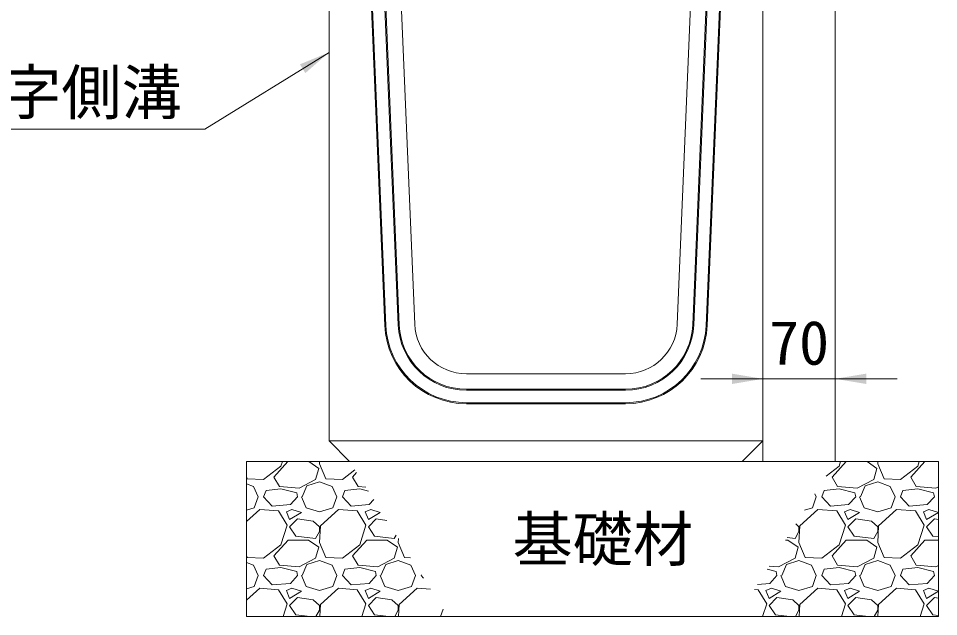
# Model space of a CAD drawing. Units: millimetres at full size; details may follow other scales. Extents: x 187207 to 255567, y 882048 to 905686.
# Drawn here: x 210449 to 211339, y 886340 to 886919 of the extents above; entities that cross this region are included whole.
import ezdxf
from ezdxf.enums import TextEntityAlignment as Align

# ---------------------------------------------------------------- set-up
doc = ezdxf.new("R2010")
doc.units = ezdxf.units.MM
doc.header["$LTSCALE"] = 20
for name, color, linetype, lineweight in [('パネックス', 2, 'Continuous', 13), ('基礎材', 7, 'Continuous', 15), ('寸法線', 7, 'Continuous', 13), ('引出線', 4, 'Continuous', 13), ('箱型U字側溝', 2, 'Continuous', 9), ('ﾊｯﾁﾝｸﾞ', 7, 'Continuous', 5)]:
    doc.layers.add(name, color=color, linetype=linetype, lineweight=lineweight)
doc.styles.add('ＭＳ ゴシック', font='')
doc.styles.get('ＭＳ ゴシック').set_extended_font_data('MS Gothic')

# ---------------------------------------------------------------- blocks, each defined once
blk = doc.blocks.new('filled_arrow')
at = {"color": 0, "linetype": 'Continuous', "lineweight": -2}
blk.add_solid([(7.5, 1.25), (0, 0), (7.5, -1.25)], dxfattribs=at)

msp = doc.modelspace()

# ---------------------------------------------------------------- linework, layer by layer
at = {"layer": 'パネックス'}
for p, q in [((211239.37, 888270.37), (211239.37, 886490.37)), ((211169.37, 886490.37), (211169.37, 887370.37)), ((211239.37, 886490.37), (211169.37, 886490.37))]:
    msp.add_line(p, q, dxfattribs=at)
at = {"layer": '基礎材'}
for p, q in [((210669.37, 886490.37), (211339.37, 886490.37)), ((210669.37, 886490.37), (210669.37, 886340.37)), ((211339.37, 886490.37), (211339.37, 886340.37)), ((210669.37, 886340.37), (211339.37, 886340.37))]:
    msp.add_line(p, q, dxfattribs=at)
at = {"layer": '寸法線'}
for p, q in [((211109.37, 886570.48), (211299.37, 886570.48)), ((211169.37, 886515.37), (211169.37, 886570.48)), ((211239.37, 886515.37), (211239.37, 886570.48))]:
    msp.add_line(p, q, dxfattribs=at)
at = {"layer": '引出線'}
msp.add_lwpolyline([(210749.37, 886886.37), (210629.16, 886812.09), (210289.16, 886812.09)], dxfattribs=at)
at = {"layer": '箱型U字側溝'}
for p, q in [((210791.59, 887236.37), (210817.37, 886622.64)), ((211128.12, 887235.37), (211102.37, 886622.6)), ((210882.32, 886560.37), (211036.43, 886560.37)), ((211036.43, 886559.37), (210882.32, 886559.37)), ((210882.32, 886547.37), (211036.43, 886547.37)), ((211036.43, 886546.37), (210882.32, 886546.37)), ((210749.37, 886510.37), (211169.37, 886510.37))]:
    msp.add_line(p, q, dxfattribs=at)
at = {"layer": '箱型U字側溝', "lineweight": 13}
msp.add_line((211036.43, 886575.37), (210882.32, 886575.37), dxfattribs=at)
msp.add_lwpolyline([(210832.36, 886623.27), (210809.37, 887170.37), (210836.37, 887235.37), (210834.37, 887275.37), (210798.37, 887295.37), (210794.37, 887370.37), (210752.37, 887370.37), (210749.37, 887367.37), (210749.37, 886510.37), (210769.37, 886490.37), (211149.37, 886490.37), (211169.37, 886510.37), (211169.37, 887367.37), (211166.37, 887370.37), (211124.37, 887370.37), (211120.37, 887295.37), (211084.37, 887275.37), (211082.37, 887235.37), (211109.37, 887170.37), (211086.39, 886623.27)], dxfattribs=at)
at = {"layer": '箱型U字側溝'}
for points in [[(210803.39, 886622.05), (210777.57, 887236.37), (210791.59, 887236.37)], [(210816.38, 886622.6), (210790.63, 887235.37), (210778.62, 887235.37), (210804.39, 886622.1)], [(211101.37, 886622.64), (211127.16, 887236.37), (211141.17, 887236.37), (211115.36, 886622.05)], [(211114.36, 886622.1), (211140.13, 887235.37), (211128.12, 887235.37)]]:
    msp.add_lwpolyline(points, dxfattribs=at)
for centre, radius, start, end in [((210882.32, 886625.37), 79, 182.40597, 270), ((210882.32, 886625.37), 78, 182.40597, 270), ((210882.32, 886625.37), 66, 182.40597, 270), ((210882.32, 886625.37), 65, 182.40597, 270), ((211036.43, 886625.37), 65, 270, 357.59403), ((211036.43, 886625.37), 66, 270, 357.59403), ((211036.43, 886625.37), 78, 270, 357.59403), ((211036.43, 886625.37), 79, 270, 357.59403)]:
    msp.add_arc(centre, radius, start, end, dxfattribs=at)
at = {"layer": '箱型U字側溝', "lineweight": 13}
for centre, start, end in [((210882.32, 886625.37), 182.40597, 270), ((211036.43, 886625.37), 270, 357.59403)]:
    msp.add_arc(centre, 50, start, end, dxfattribs=at)
at = {"layer": 'ﾊｯﾁﾝｸﾞ'}
for p, q in [((210686.11, 886473.09), (210702.88, 886486.04)), ((210696.02, 886475.37), (210709.52, 886490.37)), ((210702.88, 886486.04), (210704.26, 886490.37)), ((210729.9, 886490.37), (210739.45, 886483.75)), ((210739.45, 886483.75), (210736.4, 886473.09)), ((210740.31, 886490.37), (210740.21, 886488.33)), ((210740.21, 886488.33), (210746.31, 886473.85)), ((211230.44, 886476.23), (211243.14, 886486.04)), ((211236.28, 886475.37), (211249.78, 886490.37)), ((211243.14, 886486.04), (211244.53, 886490.37)), ((211270.16, 886490.37), (211279.72, 886483.75)), ((211279.72, 886483.75), (211276.67, 886473.09)), ((211280.58, 886490.37), (211280.48, 886488.33)), ((211280.48, 886488.33), (211286.57, 886473.85)), ((211302.58, 886473.09), (211319.34, 886486.04)), ((211312.48, 886475.37), (211325.98, 886490.37)), ((211319.34, 886486.04), (211320.73, 886490.37)), ((210669.37, 886475.6), (210670.11, 886473.85)), ((210670.11, 886473.85), (210686.11, 886473.09)), ((210701.35, 886466.23), (210696.02, 886475.37)), ((210746.31, 886473.85), (210762.31, 886473.09)), ((210762.31, 886473.09), (210774.4, 886482.43)), ((210772.22, 886475.37), (210776.12, 886479.71)), ((210777.55, 886466.23), (210772.22, 886475.37)), ((211241.62, 886466.23), (211236.28, 886475.37)), ((211286.57, 886473.85), (211302.58, 886473.09)), ((211317.82, 886466.23), (211312.48, 886475.37)), ((210669.37, 886468.79), (210676.21, 886466.23)), ((210676.21, 886466.23), (210680.78, 886456.32)), ((210720.4, 886464.7), (210701.35, 886466.23)), ((210736.4, 886473.09), (210720.4, 886464.7)), ((210723.45, 886456.32), (210728.02, 886466.99)), ((210728.02, 886466.99), (210740.21, 886470.8)), ((210740.21, 886470.8), (210752.41, 886466.23)), ((210752.41, 886466.23), (210756.98, 886456.32)), ((210785.04, 886465.63), (210777.55, 886466.23)), ((211260.67, 886464.7), (211241.62, 886466.23)), ((211276.67, 886473.09), (211260.67, 886464.7)), ((211263.71, 886456.32), (211268.29, 886466.99)), ((211268.29, 886466.99), (211280.48, 886470.8)), ((211280.48, 886470.8), (211292.67, 886466.23)), ((211292.67, 886466.23), (211297.24, 886456.32)), ((211336.87, 886464.7), (211317.82, 886466.23)), ((211339.4, 886466.03), (211336.87, 886464.7)), ((210676.97, 886445.65), (210680.78, 886456.32)), ((210686.11, 886456.32), (210688.4, 886462.42)), ((210694.49, 886447.18), (210686.11, 886456.32)), ((210702.88, 886463.94), (210688.4, 886462.42)), ((210718.12, 886460.13), (210702.88, 886463.94)), ((210718.88, 886456.32), (210712.02, 886448.7)), ((210718.88, 886456.32), (210718.12, 886460.13)), ((210722.69, 886456.32), (210727.26, 886445.65)), ((210753.17, 886445.65), (210756.98, 886456.32)), ((210762.31, 886456.32), (210764.6, 886462.42)), ((210770.69, 886447.18), (210762.31, 886456.32)), ((210779.08, 886463.94), (210764.6, 886462.42)), ((210787.44, 886461.85), (210779.08, 886463.94)), ((211217.23, 886445.65), (211221.04, 886456.32)), ((211219.69, 886459.25), (211221.04, 886456.32)), ((211226.38, 886456.32), (211228.66, 886462.42)), ((211234.76, 886447.18), (211226.38, 886456.32)), ((211243.14, 886463.94), (211228.66, 886462.42)), ((211258.38, 886460.13), (211243.14, 886463.94)), ((211259.14, 886456.32), (211252.28, 886448.7)), ((211259.14, 886456.32), (211258.38, 886460.13)), ((211262.95, 886456.32), (211267.52, 886445.65)), ((211293.43, 886445.65), (211297.24, 886456.32)), ((211302.58, 886456.32), (211304.86, 886462.42)), ((211310.96, 886447.18), (211302.58, 886456.32)), ((211319.34, 886463.94), (211304.86, 886462.42)), ((211334.58, 886460.13), (211319.34, 886463.94)), ((211335.34, 886456.32), (211328.48, 886448.7)), ((211335.34, 886456.32), (211334.58, 886460.13)), ((211339.15, 886456.32), (211339.39, 886455.76)), ((210712.02, 886448.7), (210694.49, 886447.18)), ((210788.22, 886448.7), (210770.69, 886447.18)), ((210792.65, 886453.62), (210788.22, 886448.7)), ((211252.28, 886448.7), (211234.76, 886447.18)), ((211328.48, 886448.7), (211310.96, 886447.18)), ((210669.37, 886443.42), (210676.97, 886445.65)), ((210682.3, 886444.13), (210669.37, 886432.33)), ((210700.59, 886442.61), (210682.3, 886444.13)), ((210708.97, 886428.89), (210700.59, 886442.61)), ((210713.54, 886444.13), (210708.21, 886441.84)), ((210708.21, 886441.84), (210711.26, 886434.22)), ((210711.26, 886434.22), (210722.69, 886441.08)), ((210722.69, 886441.08), (210713.54, 886444.13)), ((210727.26, 886445.65), (210740.21, 886441.84)), ((210740.21, 886441.84), (210753.17, 886445.65)), ((210758.5, 886444.13), (210740.98, 886428.13)), ((210776.79, 886442.61), (210758.5, 886444.13)), ((210785.17, 886428.89), (210776.79, 886442.61)), ((210789.74, 886444.13), (210784.41, 886441.84)), ((210784.41, 886441.84), (210787.46, 886434.22)), ((210787.46, 886434.22), (210798.89, 886441.08)), ((210798.89, 886441.08), (210789.74, 886444.13)), ((211222.57, 886444.13), (211205.04, 886428.13)), ((211209.66, 886443.43), (211217.23, 886445.65)), ((211240.85, 886442.61), (211222.57, 886444.13)), ((211249.24, 886428.89), (211240.85, 886442.61)), ((211253.81, 886444.13), (211248.47, 886441.84)), ((211248.47, 886441.84), (211251.52, 886434.22)), ((211251.52, 886434.22), (211262.95, 886441.08)), ((211262.95, 886441.08), (211253.81, 886444.13)), ((211267.52, 886445.65), (211280.48, 886441.84)), ((211280.48, 886441.84), (211293.43, 886445.65)), ((211298.77, 886444.13), (211281.24, 886428.13)), ((211317.05, 886442.61), (211298.77, 886444.13)), ((211325.44, 886428.89), (211317.05, 886442.61)), ((211330.01, 886444.13), (211324.67, 886441.84)), ((211324.67, 886441.84), (211327.72, 886434.22)), ((211327.72, 886434.22), (211339.15, 886441.08)), ((211339.15, 886441.08), (211330.01, 886444.13)), ((210718.88, 886434.99), (210711.26, 886427.37)), ((210734.12, 886432.7), (210718.88, 886434.99)), ((210740.21, 886427.37), (210734.12, 886432.7)), ((210795.08, 886434.99), (210787.46, 886427.37)), ((210805.43, 886433.43), (210795.08, 886434.99)), ((211204.28, 886427.37), (211201.2, 886430.06)), ((211259.14, 886434.99), (211251.52, 886427.37)), ((211274.38, 886432.7), (211259.14, 886434.99)), ((211280.48, 886427.37), (211274.38, 886432.7)), ((211335.34, 886434.99), (211327.72, 886427.37)), ((211339.39, 886434.38), (211335.34, 886434.99)), ((210702.88, 886409.84), (210708.97, 886428.89)), ((210711.26, 886427.37), (210717.35, 886418.22)), ((210736.4, 886415.94), (210740.21, 886422.79)), ((210740.98, 886428.13), (210740.21, 886412.13)), ((210740.21, 886422.79), (210740.21, 886427.37)), ((210779.08, 886409.84), (210785.17, 886428.89)), ((210787.46, 886427.37), (210793.55, 886418.22)), ((211200.47, 886415.94), (211204.28, 886422.79)), ((211205.04, 886428.13), (211204.28, 886412.13)), ((211204.28, 886422.79), (211204.28, 886427.37)), ((211243.14, 886409.84), (211249.24, 886428.89)), ((211251.52, 886427.37), (211257.62, 886418.22)), ((211276.67, 886415.94), (211280.48, 886422.79)), ((211281.24, 886428.13), (211280.48, 886412.13)), ((211280.48, 886422.79), (211280.48, 886427.37)), ((211319.34, 886409.84), (211325.44, 886428.89)), ((211327.72, 886427.37), (211333.82, 886418.22)), ((210696.02, 886399.17), (210709.73, 886414.41)), ((210709.73, 886414.41), (210729.55, 886414.41)), ((210717.35, 886418.22), (210736.4, 886415.94)), ((210729.55, 886414.41), (210739.45, 886407.55)), ((210740.21, 886412.13), (210746.31, 886397.65)), ((210772.22, 886399.17), (210785.93, 886414.41)), ((210785.93, 886414.41), (210805.75, 886414.41)), ((210793.55, 886418.22), (210812.6, 886415.94)), ((210805.75, 886414.41), (210815.65, 886407.55)), ((210812.6, 886415.94), (210814.43, 886419.23)), ((210816.59, 886415.82), (210816.41, 886412.13)), ((210816.41, 886412.13), (210822.51, 886397.65)), ((211191.28, 886414.41), (211193.61, 886414.41)), ((211192.83, 886416.85), (211200.47, 886415.94)), ((211193.61, 886414.41), (211203.52, 886407.55)), ((211204.28, 886412.13), (211210.37, 886397.65)), ((211236.28, 886399.17), (211250, 886414.41)), ((211250, 886414.41), (211269.81, 886414.41)), ((211257.62, 886418.22), (211276.67, 886415.94)), ((211269.81, 886414.41), (211279.72, 886407.55)), ((211280.48, 886412.13), (211286.57, 886397.65)), ((211312.48, 886399.17), (211326.2, 886414.41)), ((211326.2, 886414.41), (211339.39, 886414.41)), ((211333.82, 886418.22), (211339.39, 886417.55)), ((210686.11, 886396.89), (210702.88, 886409.84)), ((210739.45, 886407.55), (210736.4, 886396.89)), ((210762.31, 886396.89), (210779.08, 886409.84)), ((210815.65, 886407.55), (210812.6, 886396.89)), ((211203.52, 886407.55), (211200.47, 886396.89)), ((211226.38, 886396.89), (211243.14, 886409.84)), ((211279.72, 886407.55), (211276.67, 886396.89)), ((211302.58, 886396.89), (211319.34, 886409.84)), ((210669.37, 886399.4), (210670.11, 886397.65)), ((210670.11, 886397.65), (210686.11, 886396.89)), ((210701.35, 886390.03), (210696.02, 886399.17)), ((210736.4, 886396.89), (210720.4, 886388.5)), ((210728.02, 886390.79), (210740.21, 886394.6)), ((210740.21, 886394.6), (210752.41, 886390.03)), ((210746.31, 886397.65), (210762.31, 886396.89)), ((210777.55, 886390.03), (210772.22, 886399.17)), ((210812.6, 886396.89), (210796.6, 886388.5)), ((210804.22, 886390.79), (210816.41, 886394.6)), ((210816.41, 886394.6), (210828.61, 886390.03)), ((210822.51, 886397.65), (210828.27, 886397.37)), ((211200.47, 886396.89), (211184.47, 886388.5)), ((211192.09, 886390.79), (211204.28, 886394.6)), ((211204.28, 886394.6), (211216.47, 886390.03)), ((211210.37, 886397.65), (211226.38, 886396.89)), ((211241.62, 886390.03), (211236.28, 886399.17)), ((211276.67, 886396.89), (211260.67, 886388.5)), ((211268.29, 886390.79), (211280.48, 886394.6)), ((211280.48, 886394.6), (211292.67, 886390.03)), ((211286.57, 886397.65), (211302.58, 886396.89)), ((211317.82, 886390.03), (211312.48, 886399.17)), ((210669.37, 886392.59), (210676.21, 886390.03)), ((210676.21, 886390.03), (210680.78, 886380.12)), ((210686.11, 886380.12), (210688.4, 886386.22)), ((210702.88, 886387.74), (210688.4, 886386.22)), ((210720.4, 886388.5), (210701.35, 886390.03)), ((210718.12, 886383.93), (210702.88, 886387.74)), ((210723.45, 886380.12), (210728.02, 886390.79)), ((210752.41, 886390.03), (210756.98, 886380.12)), ((210762.31, 886380.12), (210764.6, 886386.22)), ((210779.08, 886387.74), (210764.6, 886386.22)), ((210796.6, 886388.5), (210777.55, 886390.03)), ((210794.32, 886383.93), (210779.08, 886387.74)), ((210799.65, 886380.12), (210804.22, 886390.79)), ((210828.61, 886390.03), (210833.18, 886380.12)), ((211182.18, 886383.93), (211173.37, 886386.14)), ((211184.47, 886388.5), (211175.33, 886389.23)), ((211187.51, 886380.12), (211192.09, 886390.79)), ((211216.47, 886390.03), (211221.04, 886380.12)), ((211226.38, 886380.12), (211228.66, 886386.22)), ((211243.14, 886387.74), (211228.66, 886386.22)), ((211260.67, 886388.5), (211241.62, 886390.03)), ((211258.38, 886383.93), (211243.14, 886387.74)), ((211263.71, 886380.12), (211268.29, 886390.79)), ((211292.67, 886390.03), (211297.24, 886380.12)), ((211302.58, 886380.12), (211304.86, 886386.22)), ((211319.34, 886387.74), (211304.86, 886386.22)), ((211336.87, 886388.5), (211317.82, 886390.03)), ((211334.58, 886383.93), (211319.34, 886387.74)), ((211339.38, 886389.82), (211336.87, 886388.5)), ((210676.97, 886369.45), (210680.78, 886380.12)), ((210694.49, 886370.98), (210686.11, 886380.12)), ((210718.88, 886380.12), (210712.02, 886372.5)), ((210718.88, 886380.12), (210718.12, 886383.93)), ((210722.69, 886380.12), (210727.26, 886369.45)), ((210753.17, 886369.45), (210756.98, 886380.12)), ((210770.69, 886370.98), (210762.31, 886380.12)), ((210795.08, 886380.12), (210788.22, 886372.5)), ((210795.08, 886380.12), (210794.32, 886383.93)), ((210798.89, 886380.12), (210803.46, 886369.45)), ((210829.37, 886369.45), (210833.18, 886380.12)), ((210838.51, 886380.12), (210838.77, 886380.8)), ((210840.73, 886377.7), (210838.51, 886380.12)), ((211182.94, 886380.12), (211176.08, 886372.5)), ((211182.94, 886380.12), (211182.18, 886383.93)), ((211186.75, 886380.12), (211191.32, 886369.45)), ((211217.23, 886369.45), (211221.04, 886380.12)), ((211234.76, 886370.98), (211226.38, 886380.12)), ((211259.14, 886380.12), (211252.28, 886372.5)), ((211259.14, 886380.12), (211258.38, 886383.93)), ((211262.95, 886380.12), (211267.52, 886369.45)), ((211293.43, 886369.45), (211297.24, 886380.12)), ((211310.96, 886370.98), (211302.58, 886380.12)), ((211335.34, 886380.12), (211328.48, 886372.5)), ((211335.34, 886380.12), (211334.58, 886383.93)), ((211339.15, 886380.12), (211339.38, 886379.59)), ((210669.37, 886367.22), (210676.97, 886369.45)), ((210682.3, 886367.93), (210669.37, 886356.13)), ((210700.59, 886366.41), (210682.3, 886367.93)), ((210712.02, 886372.5), (210694.49, 886370.98)), ((210713.54, 886367.93), (210708.21, 886365.64)), ((210722.69, 886364.88), (210713.54, 886367.93)), ((210727.26, 886369.45), (210740.21, 886365.64)), ((210740.21, 886365.64), (210753.17, 886369.45)), ((210758.5, 886367.93), (210740.98, 886351.93)), ((210776.79, 886366.41), (210758.5, 886367.93)), ((210788.22, 886372.5), (210770.69, 886370.98)), ((210789.74, 886367.93), (210784.41, 886365.64)), ((210798.89, 886364.88), (210789.74, 886367.93)), ((210803.46, 886369.45), (210816.41, 886365.64)), ((210816.41, 886365.64), (210829.37, 886369.45)), ((210834.7, 886367.93), (210817.18, 886351.93)), ((210847.6, 886366.86), (210834.7, 886367.93)), ((211176.08, 886372.5), (211164.07, 886371.46)), ((211177.61, 886367.93), (211172.27, 886365.64)), ((211186.75, 886364.88), (211177.61, 886367.93)), ((211191.32, 886369.45), (211204.28, 886365.64)), ((211204.28, 886365.64), (211217.23, 886369.45)), ((211222.57, 886367.93), (211205.04, 886351.93)), ((211240.85, 886366.41), (211222.57, 886367.93)), ((211252.28, 886372.5), (211234.76, 886370.98)), ((211253.81, 886367.93), (211248.47, 886365.64)), ((211262.95, 886364.88), (211253.81, 886367.93)), ((211267.52, 886369.45), (211280.48, 886365.64)), ((211280.48, 886365.64), (211293.43, 886369.45)), ((211298.77, 886367.93), (211281.24, 886351.93)), ((211317.05, 886366.41), (211298.77, 886367.93)), ((211328.48, 886372.5), (211310.96, 886370.98)), ((211330.01, 886367.93), (211324.67, 886365.64)), ((211339.15, 886364.88), (211330.01, 886367.93)), ((210708.97, 886352.69), (210700.59, 886366.41)), ((210708.21, 886365.64), (210711.26, 886358.02)), ((210711.26, 886358.02), (210722.69, 886364.88)), ((210718.88, 886358.79), (210711.26, 886351.17)), ((210734.12, 886356.5), (210718.88, 886358.79)), ((210785.17, 886352.69), (210776.79, 886366.41)), ((210784.41, 886365.64), (210787.46, 886358.02)), ((210787.46, 886358.02), (210798.89, 886364.88)), ((210795.08, 886358.79), (210787.46, 886351.17)), ((210810.32, 886356.5), (210795.08, 886358.79)), ((211164.65, 886366.41), (211161.06, 886366.71)), ((211173.04, 886352.69), (211164.65, 886366.41)), ((211172.27, 886365.64), (211175.32, 886358.02)), ((211175.32, 886358.02), (211186.75, 886364.88)), ((211182.94, 886358.79), (211175.32, 886351.17)), ((211198.18, 886356.5), (211182.94, 886358.79)), ((211249.24, 886352.69), (211240.85, 886366.41)), ((211248.47, 886365.64), (211251.52, 886358.02)), ((211251.52, 886358.02), (211262.95, 886364.88)), ((211259.14, 886358.79), (211251.52, 886351.17)), ((211274.38, 886356.5), (211259.14, 886358.79)), ((211325.44, 886352.69), (211317.05, 886366.41)), ((211324.67, 886365.64), (211327.72, 886358.02)), ((211327.72, 886358.02), (211339.15, 886364.88)), ((211335.34, 886358.79), (211327.72, 886351.17)), ((211339.38, 886358.18), (211335.34, 886358.79)), ((210705.03, 886340.37), (210708.97, 886352.69)), ((210711.26, 886351.17), (210717.35, 886342.02)), ((210740.21, 886351.17), (210734.12, 886356.5)), ((210740.21, 886346.59), (210740.21, 886351.17)), ((210740.98, 886351.93), (210740.43, 886340.37)), ((210781.23, 886340.37), (210785.17, 886352.69)), ((210787.46, 886351.17), (210793.55, 886342.02)), ((210816.41, 886351.17), (210810.32, 886356.5)), ((210816.41, 886346.59), (210816.41, 886351.17)), ((210817.18, 886351.93), (210816.63, 886340.37)), ((211169.09, 886340.37), (211173.04, 886352.69)), ((211175.32, 886351.17), (211181.42, 886342.02)), ((211204.28, 886351.17), (211198.18, 886356.5)), ((211204.28, 886346.59), (211204.28, 886351.17)), ((211205.04, 886351.93), (211204.49, 886340.37)), ((211245.29, 886340.37), (211249.24, 886352.69)), ((211251.52, 886351.17), (211257.62, 886342.02)), ((211280.48, 886351.17), (211274.38, 886356.5)), ((211280.48, 886346.59), (211280.48, 886351.17)), ((211281.24, 886351.93), (211280.69, 886340.37)), ((211321.49, 886340.37), (211325.44, 886352.69)), ((211327.72, 886351.17), (211333.82, 886342.02)), ((210717.35, 886342.02), (210731.12, 886340.37)), ((210736.76, 886340.37), (210740.21, 886346.59)), ((210793.55, 886342.02), (210807.32, 886340.37)), ((210812.96, 886340.37), (210816.41, 886346.59)), ((210857.43, 886340.37), (210859.76, 886347.65)), ((211181.42, 886342.02), (211195.18, 886340.37)), ((211200.82, 886340.37), (211204.28, 886346.59)), ((211257.62, 886342.02), (211271.38, 886340.37)), ((211277.02, 886340.37), (211280.48, 886346.59)), ((211333.82, 886342.02), (211339.37, 886341.36))]:
    msp.add_line(p, q, dxfattribs=at)

# ---------------------------------------------------------------- block references
at = {"layer": '寸法線', "xscale": 4, "yscale": 4, "rotation": 180}
msp.add_blockref('filled_arrow', (211169.37, 886570.48), dxfattribs=at)
at = {"layer": '寸法線', "xscale": 4, "yscale": 4}
msp.add_blockref('filled_arrow', (211239.37, 886570.48), dxfattribs=at)
at = {"layer": '引出線', "xscale": 4, "yscale": 4, "rotation": 211.7}
msp.add_blockref('filled_arrow', (210749.37, 886886.37), dxfattribs=at)

# ---------------------------------------------------------------- texts
at = {"layer": '寸法線', "style": 'ＭＳ ゴシック'}
for s, p in [('70', (211204.37, 886605.48)), ('基礎材', (211014.37, 886415.37))]:
    msp.add_text(s, height=42.72, dxfattribs=at).set_placement(p, align=Align.MIDDLE_CENTER)
at = {"layer": '引出線', "style": 'ＭＳ ゴシック'}
msp.add_text('箱型U字側溝', height=42.72, dxfattribs=at).set_placement((210446.66, 886869.06), align=Align.TOP_CENTER)

doc.saveas('drawing.dxf')
